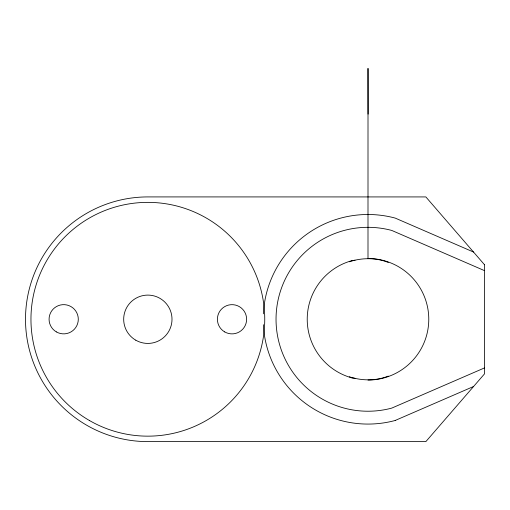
<?xml version="1.0" encoding="UTF-8"?>
<svg xmlns="http://www.w3.org/2000/svg" width="510" height="510" viewBox="0 0 510 510"><rect width="100%" height="100%" fill="white"/><g stroke="black" fill="none" stroke-linecap="round" stroke-linejoin="round"><path stroke-width="0.76" d="M484.494 367.92L391.788 408.096A91.953 91.953 0 0 1 276.037 319.266A91.953 91.953 0 0 1 391.801 230.456L484.5 270.638M395.205 420.457L473.58 386.491M349.325 261.777C361.717 257.639 376.08 257.505 388.288 262.446M388.282 376.093C376.074 381.034 361.711 380.9 349.318 376.762M351.932 260.693L355.03 260.196M355.024 378.344L351.925 377.846M473.522 252.042L395.218 218.095A104.792 104.792 0 0 0 263.345 313.816M368.092 114.119L368.01 68.378L367.997 258.487A60.786 60.786 0 0 1 428.776 319.273A60.786 60.786 0 0 1 367.99 380.052M395.212 420.476A104.792 104.792 0 0 1 263.345 324.723M352.257 377.98A60.786 60.786 0 0 1 352.263 260.559M484.5 264.735L484.494 373.887L425.844 441.628L147.843 441.609A122.349 122.349 0 0 1 25.5 319.254A122.349 122.349 0 0 1 147.855 196.917L425.856 196.93L484.5 264.735M224.706 331.921A14.611 14.611 0 0 0 246.623 319.266A14.611 14.611 0 0 0 224.706 306.612A14.611 14.611 0 0 0 224.706 331.921M135.768 340.183A24.155 24.155 0 0 0 172.004 319.26A24.155 24.155 0 0 0 135.768 298.337A24.155 24.155 0 0 0 135.768 340.183M89.397 420.489A116.892 116.892 0 0 0 264.741 319.266A116.892 116.892 0 0 0 89.409 218.025A116.892 116.892 0 0 0 89.397 420.489M56.38 331.908A14.611 14.611 0 0 0 78.298 319.254A14.611 14.611 0 0 0 56.38 306.599A14.611 14.611 0 0 0 56.38 331.908"/></g></svg>
